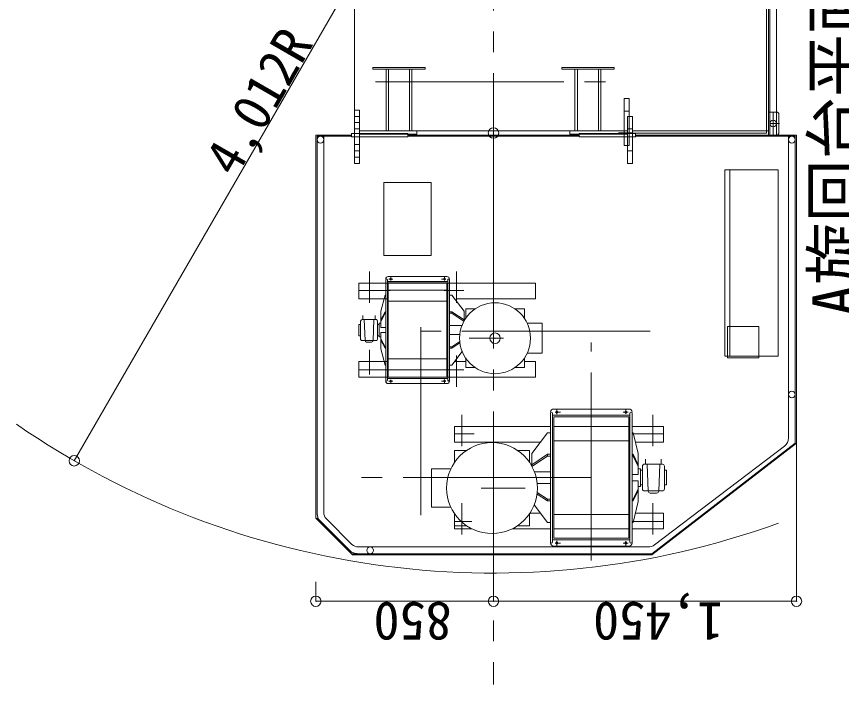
# Model space of a CAD drawing. Units: millimetres on the paper, enlarged 150 times, with parts at other scales. Extents: x -30700 to 29919, y -306531 to 293469.
# Drawn here: x -9328 to -3406, y -9172 to -4377 of the extents above; entities that cross this region are included whole.
import ezdxf
from ezdxf.enums import TextEntityAlignment as Align

# ---------------------------------------------------------------- set-up
doc = ezdxf.new("R2010")
doc.units = ezdxf.units.MM
doc.header["$LTSCALE"] = 150
doc.header["$PDMODE"] = 32
doc.header["$PDSIZE"] = 75
doc.linetypes.add('CHAIN2', pattern=[12, 9, -1, 1, -1])
doc.layers.add('2-0', color=7, linetype='Continuous', lineweight=18)
doc.styles.add('ＭＳ ゴシック', font='')
doc.styles.get('ＭＳ ゴシック').set_extended_font_data('MS Gothic')

msp = doc.modelspace()

# ---------------------------------------------------------------- linework, layer by layer
at = {"layer": '2-0', "linetype": 'CHAIN2'}
for p, q in [((-5904.4, -1184.4), (-5904.4, -5421.9)), ((-6750.5, -4845.9), (-5062.1, -4845.9)), ((-4929.4, -5055.9), (-4965.4, -5055.9)), ((-3897.4, -5063.4), (-3897.4, -5228.4)), ((-6865.9, -5139), (-6901.9, -5139)), ((-3851.1, -5145.9), (-3916.6, -5145.9)), ((-6865.9, -5184), (-6901.9, -5184)), ((-4942.9, -5184), (-4906.9, -5184)), ((-5007.4, -5213.4), (-4906.9, -5213.4)), ((-4929.4, -5213.4), (-4965.4, -5213.4)), ((-6865.9, -5296.5), (-6901.9, -5296.5)), ((-6865.9, -5341.5), (-6901.9, -5341.5)), ((-4942.9, -5341.5), (-4906.9, -5341.5)), ((-5904.4, -5411.4), (-5904.4, -9171.9))]:
    msp.add_line(p, q, dxfattribs=at)
at = {"layer": '2-0'}
for p, q in [((-3930.4, -1289.4), (-3930.4, -5228.4)), ((-3943.9, -1302.9), (-3943.9, -5214.9)), ((-3873.4, -1344.9), (-3873.4, -5228.4)), ((-6901.9, -1462.5), (-6901.9, -5094)), ((-3921.4, -1469.4), (-3921.4, -5063.4)), ((-6769.9, -4742.4), (-6394.9, -4742.4)), ((-6675.4, -4755.9), (-6675.4, -5198.4)), ((-6657.4, -4755.9), (-6657.4, -5198.4)), ((-6507.4, -4755.9), (-6489.4, -4755.9)), ((-6507.4, -4755.9), (-6507.4, -5198.4)), ((-6489.4, -4755.9), (-6489.4, -5198.4)), ((-6394.9, -4742.4), (-6394.9, -4755.9)), ((-5413.9, -4742.4), (-5413.9, -4755.9)), ((-5038.9, -4742.4), (-5413.9, -4742.4)), ((-5301.4, -4755.9), (-5319.4, -4755.9)), ((-5319.4, -4755.9), (-5319.4, -5198.4)), ((-5301.4, -4755.9), (-5301.4, -5198.4)), ((-5151.4, -4755.9), (-5151.4, -5198.4)), ((-5133.4, -4755.9), (-5133.4, -5198.4)), ((-4965.4, -4965.9), (-4965.4, -5303.4)), ((-4965.4, -4965.9), (-4929.4, -4965.9)), ((-4929.4, -4965.9), (-4929.4, -5303.4)), ((-6901.9, -5049), (-6901.9, -5386.5)), ((-6901.9, -5049), (-6865.9, -5049)), ((-6865.9, -5049), (-6865.9, -5386.5)), ((-3921.4, -5063.4), (-3921.4, -5228.4)), ((-3866, -5063.4), (-3855.4, -5074)), ((-3855.4, -5217.8), (-3855.4, -5074)), ((-6901.9, -5094), (-6901.9, -5431.5)), ((-6901.9, -5094), (-6865.9, -5094)), ((-6865.9, -5094), (-6865.9, -5431.5)), ((-4942.9, -5094), (-4942.9, -5431.5)), ((-4906.9, -5094), (-4942.9, -5094)), ((-4906.9, -5094), (-4906.9, -5431.5)), ((-6865.9, -5198.4), (-6453.4, -5198.4)), ((-6453.4, -5198.4), (-6453.4, -5222.4)), ((-6453.4, -5198.4), (-5355.4, -5198.4)), ((-5355.4, -5198.4), (-5355.4, -5222.4)), ((-4942.9, -5198.4), (-5355.4, -5198.4)), ((-4906.9, -5198.4), (-3930.4, -5198.4)), ((-6924.4, -5228.4), (-7179.4, -5228.4)), ((-7179.4, -7978.4), (-7179.4, -5228.4)), ((-6924.4, -5237.4), (-7170.4, -5237.4)), ((-7170.4, -7121.2), (-7170.4, -5237.4)), ((-7122.4, -7937.9), (-7122.4, -5237.4)), ((-6924.4, -5217.9), (-6519.4, -5217.9)), ((-6865.9, -5222.4), (-6453.4, -5222.4)), ((-6519.4, -5217.9), (-6519.4, -5241.9)), ((-6519.4, -5228.4), (-5289.4, -5228.4)), ((-6519.4, -5237.4), (-5289.4, -5237.4)), ((-4942.9, -5222.4), (-5355.4, -5222.4)), ((-4884.4, -5217.9), (-5289.4, -5217.9)), ((-5289.4, -5217.9), (-5289.4, -5241.9)), ((-4906.9, -5214.9), (-3943.9, -5214.9)), ((-4884.4, -5228.4), (-3729.4, -5228.4)), ((-3866, -5228.4), (-3930.4, -5228.4)), ((-3866, -5228.4), (-3855.4, -5217.8)), ((-3786.4, -7402.6), (-3786.4, -5237.4)), ((-3738.4, -7439.4), (-3738.4, -5237.4)), ((-3729.4, -7439.4), (-3729.4, -5228.4)), ((-4965.4, -5303.4), (-4929.4, -5303.4)), ((-6901.9, -5386.5), (-6865.9, -5386.5)), ((-6901.9, -5431.5), (-6865.9, -5431.5)), ((-4906.9, -5431.5), (-4942.9, -5431.5)), ((-4243.9, -5477.4), (-4243.9, -6812.4)), ((-4207.9, -6814.7), (-4207.9, -5477.4)), ((-6690.4, -6093.9), (-6690.4, -5568.9)), ((-6351.4, -5568.9), (-6690.4, -5568.9)), ((-6351.4, -6093.9), (-6351.4, -5568.9)), ((-6351.4, -6093.9), (-6690.4, -6093.9)), ((-6677.2, -6994.1), (-6677.2, -6267.5)), ((-6665.5, -6267.5), (-6665.5, -6988.2)), ((-6238.5, -6244.1), (-6659.7, -6244.1)), ((-6232.6, -6267.5), (-6232.6, -6988.2)), ((-6220.9, -6994.1), (-6220.9, -6267.5)), ((-6870.3, -6290.4), (-6645.3, -6290.4)), ((-6807.2, -6290.4), (-5602.8, -6290.4)), ((-6232.6, -6279.2), (-6665.5, -6279.2)), ((-6659.7, -6288.6), (-6238.5, -6288.6)), ((-6659.7, -6288.6), (-6659.7, -6967.2)), ((-6238.5, -6288.6), (-6238.5, -6967.2)), ((-5602.8, -6290.4), (-5602.8, -6402.9)), ((-6683, -6376.3), (-6712, -6493.3)), ((-6683, -6376.3), (-6677.2, -6376.3)), ((-6659.7, -6341.2), (-6238.5, -6341.2)), ((-6203.4, -6376.3), (-6220.9, -6376.3)), ((-6203.4, -6376.3), (-6115.6, -6493.3)), ((-6734.1, -6402.9), (-6689.6, -6402.9)), ((-6659.7, -6421.1), (-6238.5, -6421.1)), ((-6169.7, -6402.9), (-5602.8, -6402.9)), ((-6712, -6551.8), (-6712, -6493.3)), ((-6683, -6497), (-6712, -6555.6)), ((-6683, -6507.2), (-6712, -6565.7)), ((-6683, -6497), (-6677.2, -6497)), ((-6683, -6497), (-6683, -6507.2)), ((-6683, -6507.2), (-6677.2, -6507.2)), ((-6203.4, -6497), (-6220.9, -6497)), ((-6203.4, -6507.2), (-6220.9, -6507.2)), ((-6203.4, -6497), (-6115.6, -6555.6)), ((-6203.4, -6497), (-6203.4, -6507.2)), ((-6203.4, -6507.2), (-6115.6, -6565.7)), ((-6115.6, -6551.8), (-6115.6, -6493.3)), ((-6103.9, -6475.8), (-6036.2, -6475.8)), ((-6103.9, -6543.5), (-6103.9, -6475.8)), ((-5750.5, -6475.8), (-5682.7, -6475.8)), ((-5682.7, -6475.8), (-5682.7, -6543.5)), ((-7170.4, -7953.6), (-7170.4, -6525.7)), ((-6858.6, -6564.7), (-6858.6, -6691)), ((-6846.9, -6553), (-6741.6, -6553)), ((-6841, -6553), (-6841, -6523.7)), ((-6826.4, -6703.2), (-6832.3, -6553)), ((-6767.9, -6703.2), (-6762.1, -6553)), ((-6753.3, -6553), (-6753.3, -6523.7)), ((-6735.7, -6564.7), (-6735.7, -6691)), ((-6712, -6610.3), (-6712, -6555.6)), ((-6121.3, -6551.8), (-6109.3, -6551.8)), ((-6115.6, -6564.9), (-6115.6, -6555.6)), ((-6870.3, -6668.8), (-6870.3, -6586.9)), ((-6870.3, -6586.9), (-6858.6, -6586.9)), ((-6724, -6586.9), (-6735.7, -6586.9)), ((-6724, -6578.1), (-6712, -6578.1)), ((-6724, -6677.6), (-6724, -6578.1)), ((-6712, -6610.3), (-6677.2, -6610.3)), ((-6130.8, -6595), (-6220.9, -6595)), ((-5662.8, -6578.5), (-5554, -6578.5)), ((-5554, -6578.5), (-5554, -6794.2)), ((-4225.9, -6601.7), (-4000.9, -6601.7)), ((-4225.9, -6826.7), (-4225.9, -6601.7)), ((-6870.3, -6668.8), (-6858.6, -6668.8)), ((-6724, -6668.8), (-6735.7, -6668.8)), ((-6724, -6677.6), (-6712, -6677.6)), ((-6712, -6645.4), (-6712, -6700.1)), ((-6712, -6645.4), (-6677.2, -6645.4)), ((-6683, -6748.6), (-6712, -6690)), ((-6146.5, -6660.7), (-6220.9, -6660.7)), ((-6846.9, -6702.7), (-6741.6, -6702.7)), ((-6779.6, -6714.4), (-6814.7, -6714.4)), ((-6683, -6758.7), (-6712, -6700.1)), ((-6712, -6703.9), (-6712, -6762.4)), ((-6683, -6748.6), (-6677.2, -6748.6)), ((-6683, -6758.7), (-6683, -6748.6)), ((-6203.4, -6748.6), (-6220.9, -6748.6)), ((-6203.4, -6748.6), (-6146.6, -6710.7)), ((-6203.4, -6758.7), (-6145.6, -6720.1)), ((-6203.4, -6758.7), (-6203.4, -6748.6)), ((-6683, -6879.4), (-6712, -6762.4)), ((-6683, -6758.7), (-6677.2, -6758.7)), ((-6203.4, -6758.7), (-6220.9, -6758.7)), ((-6203.4, -6879.4), (-6129.6, -6781)), ((-5662.8, -6794.2), (-5554, -6794.2)), ((-6870.3, -6852.9), (-6669.4, -6852.9)), ((-6870.3, -6852.9), (-6870.3, -6965.4)), ((-6734.1, -6852.9), (-6657.2, -6852.9)), ((-6659.7, -6834.7), (-6238.5, -6834.7)), ((-6103.9, -6852.9), (-6183.5, -6852.9)), ((-6103.9, -6897), (-6103.9, -6826.8)), ((-5682.7, -6829.2), (-5682.7, -6897)), ((-5602.8, -6852.9), (-5682.7, -6852.9)), ((-5602.8, -6852.9), (-5602.8, -6965.4)), ((-4243.9, -6814.7), (-3861.4, -6814.7)), ((-6683, -6879.4), (-6677.2, -6879.4)), ((-6659.7, -6914.5), (-6238.5, -6914.5)), ((-6203.4, -6879.4), (-6220.9, -6879.4)), ((-6036.2, -6897), (-6103.9, -6897)), ((-5682.7, -6897), (-5750.5, -6897)), ((-6870.3, -6965.4), (-6645.3, -6965.4)), ((-6807.2, -6965.4), (-6531.7, -6965.4)), ((-6232.6, -6976.5), (-6665.5, -6976.5)), ((-6659.7, -6967.2), (-6238.5, -6967.2)), ((-6242.7, -6965.4), (-5602.8, -6965.4)), ((-6238.5, -7011.6), (-6659.7, -7011.6)), ((-5472.4, -7194.9), (-4932.4, -7194.9)), ((-5494.9, -8156.4), (-5494.9, -7224.9)), ((-5479.9, -7224.9), (-5479.9, -8148.9)), ((-5479.9, -7239.9), (-4924.9, -7239.9)), ((-4932.4, -7251.9), (-5472.4, -7251.9)), ((-5472.4, -7251.9), (-5472.4, -8121.9)), ((-4932.4, -7251.9), (-4932.4, -8121.9)), ((-4924.9, -7224.9), (-4924.9, -8148.9)), ((-4909.9, -8156.4), (-4909.9, -7224.9)), ((-6184.9, -7319.4), (-6184.9, -7431.9)), ((-5494.9, -7319.4), (-6184.9, -7319.4)), ((-4932.4, -7319.4), (-5472.4, -7319.4)), ((-4684.9, -7319.4), (-4909.9, -7319.4)), ((-4684.9, -7319.4), (-4684.9, -7431.9)), ((-5517.4, -7364.4), (-5629.9, -7514.4)), ((-5517.4, -7364.4), (-5494.9, -7364.4)), ((-4902.5, -7364.4), (-4909.9, -7364.4)), ((-4902.5, -7364.4), (-4865.4, -7514.4)), ((-5568.1, -7431.9), (-6184.9, -7431.9)), ((-4932.4, -7421.8), (-5472.4, -7421.8)), ((-4684.9, -7431.9), (-4885.8, -7431.9)), ((-4768.9, -8232.9), (-3738.4, -7439.4)), ((-3729.4, -7439.4), (-4768.9, -8241.9)), ((-6184.9, -7491.9), (-6184.9, -7578.8)), ((-6098.1, -7491.9), (-6184.9, -7491.9)), ((-5644.9, -7491.9), (-5731.8, -7491.9)), ((-5644.9, -7578.8), (-5644.9, -7491.9)), ((-5629.9, -7589.4), (-5629.9, -7514.4)), ((-5517.4, -7519.2), (-5629.9, -7594.3)), ((-5517.4, -7519.2), (-5494.9, -7519.2)), ((-5517.4, -7519.2), (-5517.4, -7532.2)), ((-4902.5, -7519.2), (-4909.9, -7519.2)), ((-4902.5, -7519.2), (-4865.4, -7594.3)), ((-4902.5, -7519.2), (-4902.5, -7532.2)), ((-4865.4, -7589.4), (-4865.4, -7514.4)), ((-4748.8, -8169.7), (-3816.1, -7461.9)), ((-5517.4, -7532.2), (-5629.9, -7607.3)), ((-5517.4, -7532.2), (-5494.9, -7532.2)), ((-4902.5, -7532.2), (-4909.9, -7532.2)), ((-4902.5, -7532.2), (-4865.4, -7607.3)), ((-4812.4, -7590.9), (-4812.4, -7553.4)), ((-4699.9, -7590.9), (-4699.9, -7553.4)), ((-6349.9, -7623.7), (-6349.9, -7900.2)), ((-6210.4, -7623.7), (-6349.9, -7623.7)), ((-5622.7, -7589.4), (-5638, -7589.4)), ((-5629.9, -7606.2), (-5629.9, -7594.3)), ((-4865.4, -7664.4), (-4865.4, -7594.3)), ((-4849.9, -7623.2), (-4865.4, -7623.2)), ((-4849.9, -7750.7), (-4849.9, -7623.2)), ((-4849.9, -7634.4), (-4834.9, -7634.4)), ((-4834.9, -7605.9), (-4834.9, -7767.9)), ((-4692.4, -7590.9), (-4827.4, -7590.9)), ((-4793.7, -7783.5), (-4801.2, -7590.9)), ((-4718.7, -7783.5), (-4711.2, -7590.9)), ((-4677.4, -7605.9), (-4677.4, -7767.9)), ((-4662.4, -7634.4), (-4677.4, -7634.4)), ((-4662.4, -7739.4), (-4662.4, -7634.4)), ((-5610.4, -7644.8), (-5494.9, -7644.8)), ((-4865.4, -7664.4), (-4909.9, -7664.4)), ((-5590.3, -7729), (-5494.9, -7729)), ((-4865.4, -7709.4), (-4909.9, -7709.4)), ((-4865.4, -7709.4), (-4865.4, -7779.6)), ((-4849.9, -7750.7), (-4865.4, -7750.7)), ((-4849.9, -7739.4), (-4834.9, -7739.4)), ((-4662.4, -7739.4), (-4677.4, -7739.4)), ((-5517.4, -7854.7), (-5591.6, -7805.2)), ((-5517.4, -7841.7), (-5590.2, -7793.1)), ((-4902.5, -7841.7), (-4865.4, -7766.6)), ((-4902.5, -7854.7), (-4865.4, -7779.6)), ((-4865.4, -7784.4), (-4865.4, -7859.4)), ((-4692.4, -7782.9), (-4827.4, -7782.9)), ((-4778.7, -7797.9), (-4733.7, -7797.9)), ((-5517.4, -7841.7), (-5494.9, -7841.7)), ((-5517.4, -7854.7), (-5517.4, -7841.7)), ((-5517.4, -7854.7), (-5494.9, -7854.7)), ((-4902.5, -7841.7), (-4909.9, -7841.7)), ((-4902.5, -7854.7), (-4909.9, -7854.7)), ((-4902.5, -7854.7), (-4902.5, -7841.7)), ((-4902.5, -8009.4), (-4865.4, -7859.4)), ((-6210.4, -7900.2), (-6349.9, -7900.2)), ((-5517.4, -8009.4), (-5612.1, -7883.2)), ((-7179.4, -7978.4), (-6915.9, -8241.9)), ((-6921.1, -8223.9), (-7170.4, -7974.6)), ((-7103.5, -7982.7), (-6920.1, -8166)), ((-6184.9, -7941.9), (-6184.9, -8054.4)), ((-6184.9, -7945.1), (-6184.9, -8031.9)), ((-5644.9, -8031.9), (-5644.9, -7941.9)), ((-5568.1, -7941.9), (-5644.9, -7941.9)), ((-4932.4, -7952.1), (-5472.4, -7952.1)), ((-4684.9, -7941.9), (-4885.8, -7941.9)), ((-4684.9, -7941.9), (-4684.9, -8054.4)), ((-6184.9, -8031.9), (-6098.1, -8031.9)), ((-5731.8, -8031.9), (-5644.9, -8031.9)), ((-5517.4, -8009.4), (-5494.9, -8009.4)), ((-4902.5, -8009.4), (-4909.9, -8009.4)), ((-6059.4, -8054.4), (-6184.9, -8054.4)), ((-5494.9, -8054.4), (-5770.4, -8054.4)), ((-4932.4, -8054.4), (-5472.4, -8054.4)), ((-4684.9, -8054.4), (-4909.9, -8054.4)), ((-5479.9, -8133.9), (-4924.9, -8133.9)), ((-4932.4, -8121.9), (-5472.4, -8121.9)), ((-4794.2, -8184.9), (-6874.5, -8184.9)), ((-5472.4, -8178.9), (-4932.4, -8178.9)), ((-4768.9, -8232.9), (-6921.1, -8232.9)), ((-4768.9, -8241.9), (-6915.9, -8241.9))]:
    msp.add_line(p, q, dxfattribs=at)
at = {"layer": '2-0', "color": 4, "lineweight": 9}
for p, q in [((-5904.4, -2354.4), (-8913.4, -7566.2)), ((-3729.4, -8574.4), (-3729.4, -6529)), ((-7179.4, -8574.4), (-7179.4, -8433.9)), ((-5904.4, -8574.4), (-5904.4, -8433.9)), ((-5904.4, -8574.4), (-7179.4, -8574.4)), ((-3729.4, -8574.4), (-5904.4, -8574.4))]:
    msp.add_line(p, q, dxfattribs=at)
at = {"layer": '2-0', "color": 2, "linetype": 'CHAIN2'}
for p, q in [((-6795.3, -6432.9), (-6795.3, -6207.9)), ((-6169.7, -6432.9), (-6169.7, -6207.9)), ((-6627.6, -6261.7), (-6654.6, -6261.7)), ((-6642.1, -6271.3), (-6642.1, -6244.1)), ((-6246.9, -6261.7), (-6276.9, -6261.7)), ((-6256, -6273.3), (-6256, -6244.1)), ((-6870.3, -6342.9), (-6645.3, -6342.9)), ((-6259.5, -6342.9), (-6117.2, -6342.9)), ((-6426.4, -7957.4), (-6426.4, -6606.9)), ((-4780.6, -6636.9), (-6426.4, -6636.9)), ((-6079, -6686.4), (-5832.4, -6686.4)), ((-5202.4, -8282.4), (-5202.4, -6716.9)), ((-6794.2, -6946.1), (-6794.2, -6770.6)), ((-6169.7, -7035.8), (-6169.7, -6810.8)), ((-6870.3, -6912.9), (-6645.3, -6912.9)), ((-6242.7, -6912.9), (-6117.2, -6912.9)), ((-6642.1, -6984.4), (-6642.1, -7011.6)), ((-6256, -6982.4), (-6256, -7011.6)), ((-6627.6, -6994.1), (-6654.6, -6994.1)), ((-6246.9, -6994.1), (-6276.9, -6994.1)), ((-5461.6, -7217.4), (-5423.1, -7217.4)), ((-5449.9, -7232.3), (-5449.9, -7194.9)), ((-4973.6, -7217.4), (-4938.9, -7217.4)), ((-4954.9, -7229.8), (-4954.9, -7194.9)), ((-6132.4, -7462), (-6132.4, -7237)), ((-4759.9, -7462), (-4759.9, -7237)), ((-6042.7, -7371.9), (-6184.9, -7371.9)), ((-4684.9, -7371.9), (-4909.9, -7371.9)), ((-5202.4, -7686.9), (-6924.9, -7686.9)), ((-5676.9, -7761.9), (-5993, -7761.9)), ((-6132.4, -8094.9), (-6132.4, -7869.9)), ((-4759.9, -8094.9), (-4759.9, -7869.9)), ((-6059.4, -8001.9), (-6184.9, -8001.9)), ((-4684.9, -8001.9), (-4909.9, -8001.9)), ((-5461.6, -8156.4), (-5423.1, -8156.4)), ((-5449.9, -8141.5), (-5449.9, -8178.9)), ((-4973.6, -8156.4), (-4938.9, -8156.4)), ((-4954.9, -8144.1), (-4954.9, -8178.9))]:
    msp.add_line(p, q, dxfattribs=at)
at = {"layer": '2-0'}
for points in [[(-6769.9, -4742.4), (-6769.9, -4755.9), (-6394.9, -4755.9)], [(-5038.9, -4742.4), (-5038.9, -4755.9), (-5413.9, -4755.9)], [(-3866, -5063.4), (-3920.2, -5063.4), (-3930.4, -5063.4)], [(-6924.4, -5217.9), (-6924.4, -5241.9), (-6519.4, -5241.9)], [(-4884.4, -5217.9), (-4884.4, -5241.9), (-5289.4, -5241.9)], [(-4884.4, -5237.4), (-3742.3, -5237.4), (-3740.1, -5237.4), (-3738.4, -5237.4)], [(-4243.9, -5477.4), (-3861.4, -5477.4), (-3861.4, -6814.7)], [(-6870.3, -6290.4), (-6870.3, -6402.9), (-6669.4, -6402.9)], [(-4225.9, -6826.7), (-4000.9, -6826.7), (-4000.9, -6601.7)]]:
    msp.add_lwpolyline(points, dxfattribs=at)
for centre, radius in [((-3897.4, -5145.9), 24), ((-7146.4, -5261.4), 24), ((-3762.4, -5261.4), 24), ((-6642.1, -6261.7), 5.85), ((-6256, -6261.7), 5.85), ((-5893.3, -6686.4), 254.5), ((-6642.1, -6994.1), 5.85), ((-6256, -6994.1), 5.85), ((-3762.4, -7089.9), 24), ((-5449.9, -7217.4), 7.5), ((-4954.9, -7217.4), 7.5), ((-5914.9, -7761.9), 326.2), ((-5449.9, -8156.4), 7.5), ((-4954.9, -8156.4), 7.5), ((-6789.9, -8208.9), 24)]:
    msp.add_circle(centre, radius, dxfattribs=at)
for centre, radius, start, end in [((-6659.7, -6261.7), 17.6, 89.99997, 179.99997), ((-6671.4, -6267.5), 5.85, 359.99997, 179.99997), ((-6238.5, -6261.7), 17.6, 359.99998, 89.99998), ((-6226.8, -6267.5), 5.85, 359.99998, 179.99998), ((-6846.9, -6564.7), 11.7, 89.99998, 179.99998), ((-6747.4, -6564.7), 11.7, 0, 90), ((-6846.9, -6691), 11.7, 179.99998, 269.99998), ((-6747.4, -6691), 11.7, 269.99997, 359.99997), ((-6814.7, -6702.7), 11.7, 182.23697, 269.99998), ((-6779.6, -6702.7), 11.7, 269.99998, 357.76302), ((-6671.4, -6988.2), 5.85, 180, 0), ((-6659.7, -6994.1), 17.6, 180, 270), ((-6238.5, -6994.1), 17.6, 269.99998, 359.99998), ((-6226.8, -6988.2), 5.85, 179.99998, 359.99998), ((-5472.4, -7217.4), 22.5, 90, 180), ((-5487.4, -7224.9), 7.5, 0, 180), ((-4932.4, -7217.4), 22.5, 0, 90), ((-4917.4, -7224.9), 7.5, 0, 180), ((-5904.4, -2354.4), 6018, 235.32724, 289.86429), ((-3861.4, -7402.2), 75, 307.19044, 0), ((-4819.9, -7605.9), 15, 90, 180), ((-4692.4, -7605.9), 15, 0, 90), ((-4819.9, -7767.9), 15, 180, 270), ((-4778.7, -7782.9), 15, 182.23697, 270), ((-4733.7, -7782.9), 15, 270, 357.76302), ((-4692.4, -7767.9), 15, 270, 0), ((-7057.9, -7937), 112.5, 180, 224.99998), ((-7057.9, -7937), 64.5, 180, 224.99998), ((-6874.5, -8120.4), 64.5, 224.99997, 269.99998), ((-5487.4, -8148.9), 7.5, 180, 0), ((-5472.4, -8156.4), 22.5, 180, 270), ((-4932.4, -8156.4), 22.5, 270, 0), ((-4917.4, -8148.9), 7.5, 180, 0), ((-4794.2, -8109.9), 75, 270, 307.19044), ((-6874.5, -8120.4), 112.5, 224.99997, 269.99998)]:
    msp.add_arc(centre, radius, start, end, dxfattribs=at)
for p in [(-5904.4, -5213.4), (-5893.3, -6686.4)]:
    msp.add_point(p, dxfattribs=at)
at = {"layer": '2-0', "color": 4}
for p in [(-8913.4, -7566.2), (-7179.4, -8574.4), (-5904.4, -8574.4), (-3729.4, -8574.4)]:
    msp.add_point(p, dxfattribs=at)

# ---------------------------------------------------------------- texts
at = {"layer": '2-0', "style": 'ＭＳ ゴシック'}
for s, height, rotation, p in [('A旋回台平面詳細図', 329.9, 90, (-3187.1, -6528.4)), ('4,012R', 274.9, 60, (-7681.5, -5582.4)), ('1,450', 274.9, 180, (-4254.4, -8499.4)), ('850', 274.9, 180, (-6204.4, -8499.4))]:
    msp.add_text(s, height=height, rotation=rotation, dxfattribs=at).set_placement(p, align=Align.BOTTOM_LEFT)

doc.saveas('drawing.dxf')
